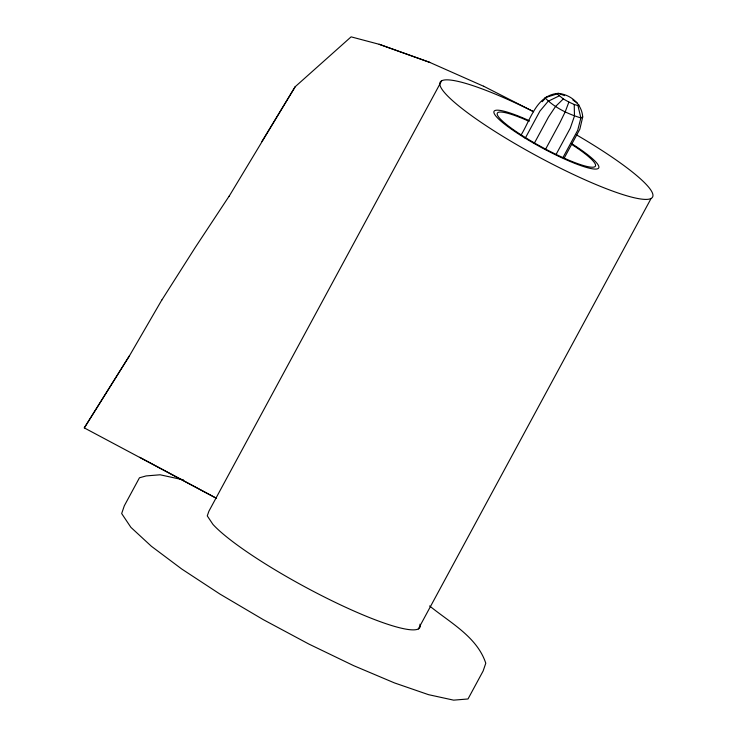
<?xml version="1.0" encoding="UTF-8"?>
<svg xmlns="http://www.w3.org/2000/svg" width="737" height="737" viewBox="0 0 737 737"><rect width="100%" height="100%" fill="white"/><g stroke="black" fill="none" stroke-linecap="round" stroke-linejoin="round"><path stroke-width="1.11" d="M520.893 135.304C530.539 119.891 536.361 94.972 558.25 93.35C570.816 94.649 581.834 103.871 582.718 116.953L579.826 129.205L563.971 158.529M582.718 116.953L580.876 117.92C567.776 113.94 554.519 107.676 544.938 97.717L557.181 93.903L563.326 98.933L568.881 102.065L565.205 111.849L559.595 123.309L545.38 149.602M441.656 80.757L208.903 511.211L207.263 515.882L212.91 524.357A120.748 18.886 28.4 0 0 335.132 602.313A120.748 18.886 28.4 0 0 419.924 624.211M525.149 138.39L539.917 111.084L548.162 101.264L559.042 95.948M534.27 143.346L548.485 117.054L555.578 106.432L563.326 98.933M556.076 154.448L570.291 128.164L574.464 116.05L574.234 104.488L568.881 102.065M562.93 157.617L577.697 130.32L580.876 117.92L577.928 105.566L574.234 104.488M418.33 628.956L651.084 198.483M216.521 498.369L84.294 427.902L129.344 355.999L161.79 300.033M229.143 196.217L295.215 86.644M261.939 141.421L295.224 86.699L351.107 36.85L379.177 44.303L429.855 62.433L483.61 86.257M84.294 427.902L129.325 355.943M161.799 300.079L195.259 247.457L229.124 196.162M542.174 101.724L546.78 96.75M557.181 93.903L558.25 93.35L564.625 95.635M577.928 105.566L578.996 105.013M183.476 479.888L160.122 474.785L146.11 475.927L139.45 477.797L124.323 505.775L121.669 513.542L130.9 527.351L151.398 546.283L181.763 569.028L219.921 594.059L263.275 619.642L308.867 644.055L353.603 665.631L394.415 682.895L428.538 694.669L453.633 700.15L468.004 698.971L483.131 670.992L485.784 663.226C477.097 636.814 449.948 622.599 429.616 605.952M379.159 44.257L429.837 62.378M483.592 86.201L533.551 111.674M139.744 457.29L216.503 498.313M572.852 99.974L577.135 102.959M576.435 134.834A120.767 18.895 28.4 0 1 629.684 196.604A120.767 18.895 28.4 0 1 453.273 101.291A120.767 18.895 28.4 0 1 533.514 111.646M571.286 143.383A59.485 9.305 28.4 0 1 585.095 167.023A59.485 9.305 28.4 0 1 502.496 122.434A59.485 9.305 28.4 0 1 529.129 120.638M571.59 144.341A55.736 8.724 28.4 0 1 581.944 165.079A55.736 8.724 28.4 0 1 505.296 123.549A55.736 8.724 28.4 0 1 529.129 121.338"/></g></svg>
